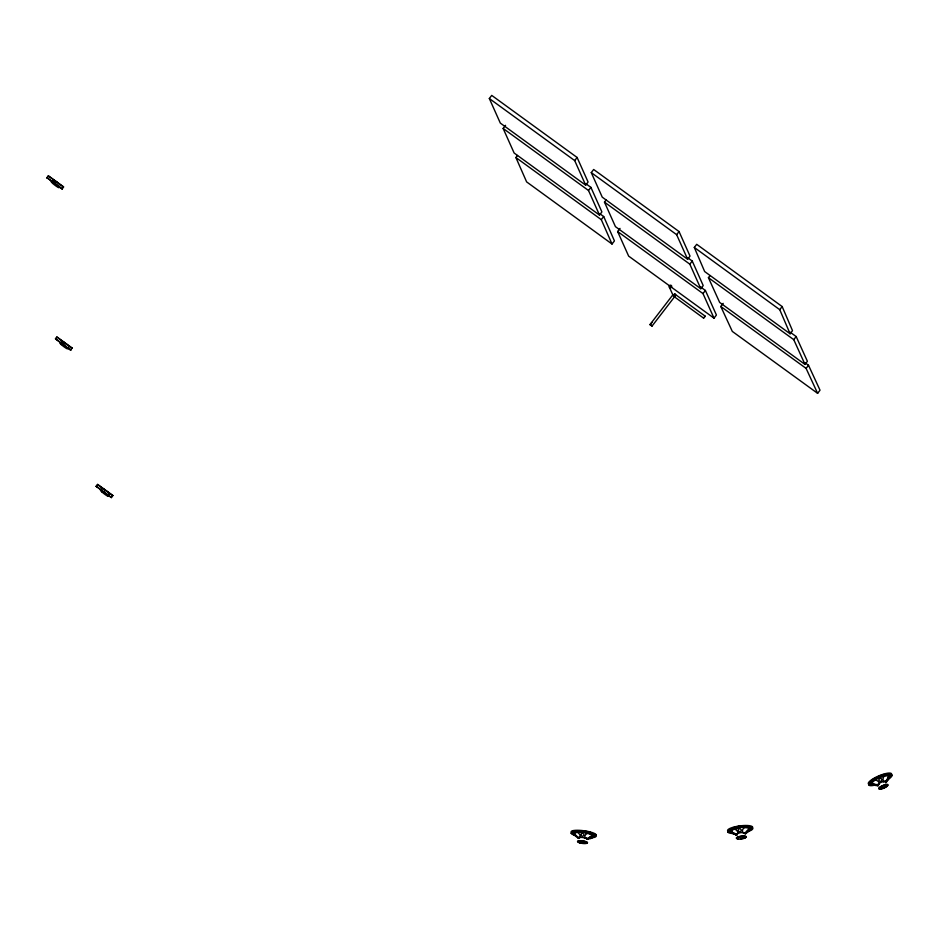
<?xml version="1.0" encoding="UTF-8"?>
<svg xmlns="http://www.w3.org/2000/svg" width="939" height="939" viewBox="0 0 939 939"><rect width="100%" height="100%" fill="white"/><g stroke="black" fill="none" stroke-linecap="round" stroke-linejoin="round"><path stroke-width="1.41" d="M674.554 295.339L675.176 296.008L652.077 326.033L651.197 325.54L650.07 324.471L673.169 294.447L673.779 294.752M652.077 326.033L650.128 324.471M886.263 782.363C886.815 779.147 875.477 783.995 878.223 785.814L872.178 784.969A11.104 2.758 -23.2 0 1 871.04 782.457L874.373 779.922A11.104 2.758 -23.2 0 1 884.573 775.544L888.728 774.863A11.104 2.758 -23.2 0 1 889.855 777.386L885.63 782.915M878.188 785.157L879.221 783.525A5.716 4.026 -5.5 0 0 874.373 779.922M735.847 834.759C737.35 832.647 745.331 831.344 745.402 833.914L750.355 829.935A11.104 2.653 -7.7 0 0 749.228 827.412L744.803 827.095A11.104 2.653 -7.7 0 0 733.852 828.773L730.249 830.299A11.104 2.653 -7.7 0 0 731.375 832.823L736.775 835.229L735.847 834.759L736.751 834.642M577.99 838.034C584.68 835.428 587.72 841.943 593.542 836.907A11.104 2.371 7.6 0 0 592.415 834.384L587.99 833.046A11.104 2.371 7.6 0 0 577.039 831.884L573.436 832.388A11.104 2.371 7.6 0 0 574.562 834.912L578.894 838.14M674.683 294.928L674.636 294.259M46.95 177.671L48.394 175.793L63.465 186.755L62.174 188.985L46.95 177.671L62.174 188.985M47.114 178.034L48.394 175.793M62.021 188.622L63.465 186.755M55.507 338.85L56.95 336.972L72.01 347.935L70.73 350.165L55.507 338.85L70.73 350.165M55.659 339.214L56.95 336.972M70.566 349.801L72.01 347.935M96.201 486.285L97.644 484.407L112.715 495.369L111.436 497.6L96.201 486.285L111.436 497.6M96.365 486.648L97.644 484.407M111.272 497.236L112.715 495.369M489.325 98.525L491.731 95.402L577.109 157.47L588.084 182.013L585.678 185.147L500.311 123.079L489.325 98.525L574.703 160.592L585.678 185.147M586.182 183.938L590.924 187.389L601.899 211.932L599.493 215.066L514.126 152.998L503.14 128.455L505.546 125.321M600.15 213.951L603.707 216.533L614.435 240.9L612.028 244.034L526.626 181.896L515.898 157.529L517.495 155.44M574.703 160.592L577.109 157.47M591.265 172.612L593.671 169.49L679.05 231.557L690.024 256.101L687.618 259.223L602.251 197.167L591.265 172.612L676.643 234.68L687.618 259.223M599.493 215.066L588.518 190.511L590.924 187.389M687.501 257.603L692.243 261.042L703.217 285.597L700.811 288.719L615.444 226.651L604.458 202.108L606.066 200.019M612.028 244.034L601.3 219.667L603.707 216.533M700.658 287.005L705.4 290.456L716.422 315.034L714.016 318.168L628.649 256.112L617.627 231.534L620.033 228.4M676.643 234.68L679.05 231.557M694.297 247.45L696.703 244.316L782.164 306.56L792.504 330.657L790.098 333.779L704.649 271.535L694.297 247.45L779.757 309.694L790.098 333.779M700.811 288.719L689.836 264.176L692.243 261.042M650.128 324.882L652.053 322.382M790.239 332.242L796.166 336.549L807.399 361.28L804.993 364.402L719.65 302.417L708.417 277.686L710.013 275.597M714.016 318.168L702.994 293.578L705.4 290.456M804.946 362.677L808.502 365.259L820.029 390.201L817.623 393.335L732.314 331.42L720.788 306.478L723.194 303.356M779.757 309.694L782.164 306.56M804.993 364.402L793.76 339.672L796.166 336.549M817.623 393.335L806.096 368.381L808.502 365.259M883.47 781.941L883.869 781.53A5.716 4.038 -40.6 0 1 884.573 775.544M733.852 828.773A5.716 3.909 12.2 0 1 737.89 833.386L735.883 834.442M889.855 777.386L886.533 779.91M884.315 781.753L884.902 781.295M879.033 776.107L878.47 776.33M884.996 781.682L885.747 781.225A5.716 2.371 -57.6 0 0 888.728 774.863M577.039 831.884A5.716 3.709 29.1 0 1 580.032 837.306L578.025 837.752M890.606 774.112L891.334 773.924L890.677 774.323M750.355 829.935L746.751 831.461M885.465 781.753L886.334 781.295M877.636 785.732L878.423 785.344M885.7 781.941L886.627 781.53M744.803 827.095A5.716 4.073 -22.3 0 0 742.878 832.635L743.981 832.658M885.688 782.234L886.604 781.894M584.574 837.975L585.009 837.834A5.716 4.026 -4.1 0 1 587.99 833.046M877.378 785.145L878.211 784.863M743.336 832.928L744.885 832.776A5.716 2.512 -41.5 0 0 749.228 827.412M878.481 784.476L877.719 784.664A5.716 2.348 11.3 0 1 871.04 782.457M744.064 833.022L745.507 832.975M593.542 836.907L589.95 837.412A5.716 1.69 -9.4 0 0 589.328 837.565M736.153 835.029L736.998 834.853M751.669 827.024L752.339 827.048L751.623 827.259M745.812 833.245L744.568 833.186M586.124 838.116L585.478 838.21L587.943 839.079M878.341 784.112L878.998 784.03M744.791 833.668L745.766 833.562M872.178 784.969L874.033 784.804M586.206 838.468L587.028 838.445A5.716 2.571 -25.1 0 0 592.415 834.384M737.08 834.09L736.258 834.09A5.716 2.113 27 0 1 730.249 830.299M586.711 838.738L587.65 838.773M578.295 838.351L579.128 838.398M582.497 830.851L581.945 830.651L582.497 830.851A11.104 2.371 7.6 0 1 590.608 832.459M736.939 833.726L737.631 833.797M731.375 832.823L733.347 833.081M586.922 839.22L587.908 839.36M579.222 837.729L578.401 837.529A5.716 1.819 42.3 0 1 573.436 832.388M579.081 837.377L579.774 837.611M574.562 834.912L576.534 835.616M674.895 294.13L705.083 316.079L704.45 317.37L703.546 318.086L673.404 296.067M705.083 316.079L703.546 318.086M503.14 128.455L588.518 190.511M604.458 202.108L689.836 264.176M708.417 277.686L793.76 339.672M617.627 231.534L702.994 293.578M720.788 306.478L806.096 368.381M48.558 176.156L63.617 187.107M58.183 338.122L64.638 342.817M65.718 343.592L72.174 348.287M62.197 341.796L64.169 343.228M97.809 484.77L112.88 495.722M515.898 157.529L601.3 219.667M575.525 835.64C570.548 831.848 579.551 839.701 575.525 835.64A12.641 2.7 7.6 0 1 574.468 831.614A12.641 2.7 7.6 0 1 592.955 834.078A12.641 2.7 7.6 0 1 590.819 837.788M669.284 286.935L673.157 295.597M56.094 181.638L56.598 182.765L52.666 179.912A4.977 0.599 37.6 0 1 57.126 182.412M674.812 293.942A1.268 1.232 -24.1 0 1 675.423 295.691A1.268 1.232 -24.1 0 1 673.556 296.102M53.441 180.851A4.977 0.599 37.6 0 1 52.924 180.3M59.016 183.985A4.977 0.599 37.6 0 1 60.53 185.629M881.651 788.455A4.542 1.127 -23.2 0 1 879.655 787.539A4.542 1.127 -23.2 0 1 885.665 784.722A4.542 1.127 -23.2 0 1 886.616 786.131M885.817 786.659A4.542 1.127 -23.2 0 1 882.695 788.126M888.74 776.999A9.073 2.254 -23.2 0 1 888.13 777.856M873.693 784.053A9.073 2.254 -23.2 0 1 875.488 779.922M877.402 778.854A9.073 2.254 -23.2 0 1 879.526 777.856M881.721 776.999A9.073 2.254 -23.2 0 1 888.787 776.342M886.099 786.659A5.047 1.256 -23.2 0 1 878.763 788.748A5.047 1.256 -23.2 0 1 884.444 784.91A5.047 1.256 -23.2 0 1 886.979 786.06M875.735 784.91A12.641 3.146 -23.2 0 1 870.699 781.905A12.641 3.146 -23.2 0 1 888.505 774.264A12.641 3.146 -23.2 0 1 887.355 779.922M869.056 784.37A12.641 3.146 -23.2 0 1 877.155 776.612A12.641 3.146 -23.2 0 1 891.569 773.818M870.559 781.33A11.104 2.758 -23.2 0 1 876.24 777.492M878.845 776.271A11.104 2.758 -23.2 0 1 884.092 774.417M886.393 773.912A11.104 2.758 -23.2 0 1 888.247 773.736M579.668 842.377A4.542 0.974 7.6 0 1 580.196 840.851A4.542 0.974 7.6 0 1 586.934 842.365A4.542 0.974 7.6 0 1 581.793 842.858M592.368 836.086A9.073 1.937 7.6 0 1 590.467 836.766M575.091 834.278A9.073 1.937 7.6 0 1 578.213 832.4M584.915 832.905A9.073 1.937 7.6 0 1 591.899 835.029M579.351 842.424A5.047 1.08 7.6 0 1 580.325 840.722A5.047 1.08 7.6 0 1 587.521 842.6A5.047 1.08 7.6 0 1 580.466 842.717M571.158 832.118A12.641 2.7 7.6 0 1 583.988 830.757A12.641 2.7 7.6 0 1 596.019 835.44M572.778 831.661A11.104 2.371 7.6 0 1 573.6 831.168M593.941 833.891A11.104 2.371 7.6 0 1 594.61 834.583M738.453 838.621A4.542 1.092 -7.7 0 1 738.981 836.755A4.542 1.092 -7.7 0 1 745.707 836.637A4.542 1.092 -7.7 0 1 740.578 838.574M743.981 827.646A9.073 2.171 -7.7 0 1 748.512 829.959M731.904 831.966A9.073 2.171 -7.7 0 1 737.092 828.48M738.124 838.75A5.047 1.209 -7.7 0 1 738.723 836.684A5.047 1.209 -7.7 0 1 746.2 836.543A5.047 1.209 -7.7 0 1 740.495 838.703M735.155 833.562A12.641 3.028 -7.7 0 1 729.896 829.736A12.641 3.028 -7.7 0 1 749.005 826.825A12.641 3.028 -7.7 0 1 747.632 831.661M728.394 831.496A12.641 3.028 -7.7 0 1 738.829 826.038A12.641 3.028 -7.7 0 1 752.491 827.811M729.263 829.865A11.104 2.653 -7.7 0 1 730.084 829.09M733.688 827.552A11.104 2.653 -7.7 0 1 741.88 826.038M61.493 340.904A4.977 0.599 37.6 0 1 62.009 341.127M62.737 341.538A4.977 0.599 37.6 0 1 67.573 345.165M69.075 346.796A4.977 0.599 37.6 0 1 69.075 346.996M102.187 488.914A4.977 0.599 37.6 0 1 103.877 489.242A4.977 0.599 37.6 0 1 109.006 493.292M109.511 493.844A4.977 0.599 37.6 0 1 109.781 494.43M878.775 777.398L879.69 777.034L878.775 777.398M869.056 784.781L869.984 784.405L869.056 784.781M738.43 826.261L739.416 826.132L738.43 826.261M738.594 827.47L739.58 827.353L738.629 827.435M728.077 831.954L729.075 831.837L728.077 831.954M581.781 831.872L582.767 832.036L581.816 831.848M571.264 833.339L572.262 833.492L571.37 833.304M890.888 775.403L891.815 775.051L890.923 775.356M751.517 828.374L752.503 828.257L751.552 828.339M594.868 834.571L595.854 834.712L594.868 834.571M594.704 835.804L595.69 835.933L594.704 835.804M889.82 776.788L887.461 780.286A2.254 0.622 -58.3 0 1 888.4 778.126A2.254 0.622 -58.3 0 1 889.82 776.788M750.12 829.442L746.939 832.247A2.254 0.693 -42.8 0 1 748.301 830.416A2.254 0.693 -42.8 0 1 750.12 829.442M593.096 836.485L589.293 838.398A2.254 0.716 -27 0 1 590.995 837.001A2.254 0.716 -27 0 1 593.096 836.485M730.847 832.365L734.498 834.149L730.847 832.365M875.876 785.262L871.721 784.546A2.254 0.622 12 0 1 873.657 784.452A2.254 0.622 12 0 1 875.876 785.262M670.282 287.663A1.268 1.232 -24.1 0 0 671.62 285.937A1.268 1.232 -24.1 0 0 669.448 285.702A1.268 1.232 -24.1 0 0 670.282 287.663M52.725 183.422A4.977 0.599 37.6 0 0 59.075 187.694A4.977 0.599 37.6 0 0 53.64 182.812A4.977 0.599 37.6 0 0 52.725 183.422M880.899 789.112A4.542 1.127 -23.2 0 0 887.672 785.65A4.542 1.127 -23.2 0 0 882.003 786.577A4.542 1.127 -23.2 0 0 880.899 789.112M879.773 778.431A2.254 1.667 -16.7 0 0 881.028 781.33A2.254 1.667 -29.2 0 0 879.773 778.431M579.609 842.87A4.542 0.974 7.6 0 0 586.887 843.187A4.542 0.974 7.6 0 0 580.842 841.356A4.542 0.974 7.6 0 0 579.609 842.87M580.936 834.536A2.254 1.585 19.3 0 0 582.438 836.309A2.254 1.62 7.6 0 0 583.917 834.853A2.254 1.62 7.6 0 0 582.38 833.222A2.254 1.585 19.3 0 0 580.936 834.536M738.512 839.102A4.542 1.092 -7.7 0 0 745.801 837.494A4.542 1.092 -7.7 0 0 739.744 837.072A4.542 1.092 -7.7 0 0 738.512 839.102M738.254 830.381A2.254 1.643 1.7 0 0 740.073 831.766A2.254 1.667 -10.6 0 0 739.416 828.691A2.254 1.643 1.7 0 0 738.254 830.381M61.281 344.601A4.977 0.599 37.6 0 0 67.631 348.874A4.977 0.599 37.6 0 0 62.197 343.991A4.977 0.599 37.6 0 0 61.281 344.601M101.987 492.036A4.977 0.599 37.6 0 0 108.337 496.308A4.977 0.599 37.6 0 0 102.903 491.426A4.977 0.599 37.6 0 0 101.987 492.036"/></g></svg>
